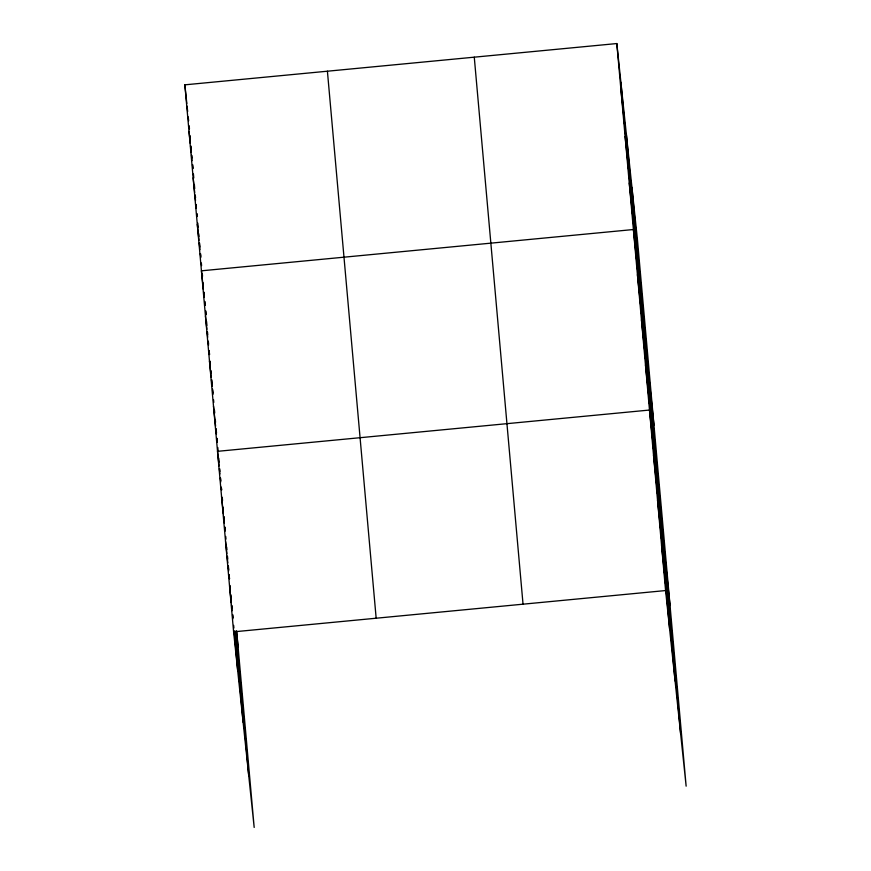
<?xml version="1.0" encoding="UTF-8"?>
<svg xmlns="http://www.w3.org/2000/svg" width="871" height="871" viewBox="0 0 871 871"><rect width="100%" height="100%" fill="white"/><g stroke="black" fill="none" stroke-linecap="round" stroke-linejoin="round"><path stroke-width="1.31" d="M236.662 631.007L254.18 827.45L233.613 631.845L184.859 84.835L616.82 43.55L637.387 239.155L686.141 786.165L665.586 590.56L616.82 43.55M233.613 631.845L665.586 590.56M620.969 90.051L625.03 128.712M625.117 136.54L629.178 175.202M629.254 183.041L633.326 221.702M653.958 425.135L633.402 229.53L201.43 270.816L203.4 289.477M637.43 274.659L641.492 313.331M641.448 319.788L645.509 358.46M645.476 364.916L649.537 403.578M670.049 605.65L649.494 410.045L217.521 451.33L219.067 465.996M653.522 455.174L657.583 493.835M657.54 500.302L661.601 538.964M661.568 545.431L665.629 584.093M184.859 84.835L186.819 103.497M187.091 106.164L187.657 111.499M188.212 116.834L188.637 120.829M189.192 126.088L189.464 128.679M188.996 131.325L190.259 143.323M190.542 145.99L191.239 152.665M191.522 155.332L192.077 160.656M192.502 164.663L192.927 168.658L192.589 164.673M193.144 177.826L194.69 192.491M194.962 195.158L195.529 200.493M195.942 204.489L196.367 208.485M197.292 224.326L198.969 240.32M199.252 242.987L199.949 249.65M200.374 253.657L200.787 257.653M203.672 292.144L204.239 297.479M204.652 301.486L205.077 305.481L204.783 301.508M206.046 314.66L205.632 310.773L205.97 314.79M205.458 315.944L206.863 329.282M207.135 331.949L207.701 337.273M208.115 341.28L208.539 345.275M209.094 350.61L209.519 354.606L209.16 350.632M209.476 361.073L211.163 377.078M211.446 379.734L212.143 386.408M212.568 390.404L212.981 394.4M213.504 406.202L215.605 426.202M215.888 428.87L216.444 434.204M219.35 468.663L219.906 473.998M220.33 477.994L220.744 481.99M236.455 631.399L238.088 646.935M221.55 496.459L223.368 513.792M223.651 516.459L224.348 523.123M224.772 527.118L225.197 531.125M225.567 541.588L226.83 553.586M227.113 556.253L227.81 562.916M228.093 565.584L228.659 570.919M229.073 574.914L229.498 578.921L229.16 574.947M229.596 586.716L231.272 602.71M231.555 605.378L232.121 610.713M232.535 614.719L232.96 618.715M631.943 187.363L680.697 734.373M626.336 134.003L675.09 681.013M620.892 82.212L669.647 629.221M474.27 57.17L523.036 604.18M327.409 71.204L376.163 618.225M235.834 630.985L248.736 775.658M235.083 632.041L243.129 722.299M189.159 126.153L189.388 128.81M189.987 135.451L190.335 139.436M190.934 146.078L191.163 148.734M191.762 155.376L192.001 158.032M193.416 173.982L193.776 177.967M194.364 184.608L194.723 188.593M195.311 195.235L195.55 197.891M196.138 204.533L196.378 207.189M197.804 223.128L198.153 227.113M198.751 233.755L198.98 236.411M199.579 243.053L199.927 247.048M200.526 253.69L200.766 256.346M201.353 262.988L201.593 265.644M202.301 273.614L202.54 276.27M203.128 282.912L203.368 285.568M203.956 292.21L204.195 294.866M206.558 321.421L206.917 325.406M207.505 332.047L207.744 334.704M208.332 341.334L208.572 343.991M210.107 361.247L210.347 363.904M210.945 370.534L211.174 373.191M211.773 379.832L212.121 383.806M212.6 389.119L212.949 393.104M213.547 399.735L213.776 402.391M214.495 410.361L214.723 413.006M215.322 419.648L215.551 422.304M216.15 428.935L216.498 432.92M217.804 447.52L218.153 451.505M218.752 458.135L219.1 462.12M219.699 468.761L219.928 471.407M220.526 478.048L220.766 480.705M222.301 497.962L222.541 500.618M223.128 507.249L223.368 509.905M223.956 516.536L224.315 520.52M224.903 527.162L225.143 529.818M225.731 536.449L225.97 539.105M226.678 547.064L226.917 549.721M227.505 556.362L227.745 559.019M228.333 565.649L228.692 569.634M230.107 585.562L230.347 588.219M230.935 594.849L231.294 598.834M231.882 605.465L232.121 608.121M232.709 614.763L232.949 617.419M233.657 625.378L233.896 628.035M234.136 630.691L237.685 670.507M197.205 216.487L196.922 213.82L197.205 216.487M217.282 442.196L216.868 438.2L217.325 442.207M221.593 489.992L221.31 487.325L221.593 489.992"/></g></svg>
